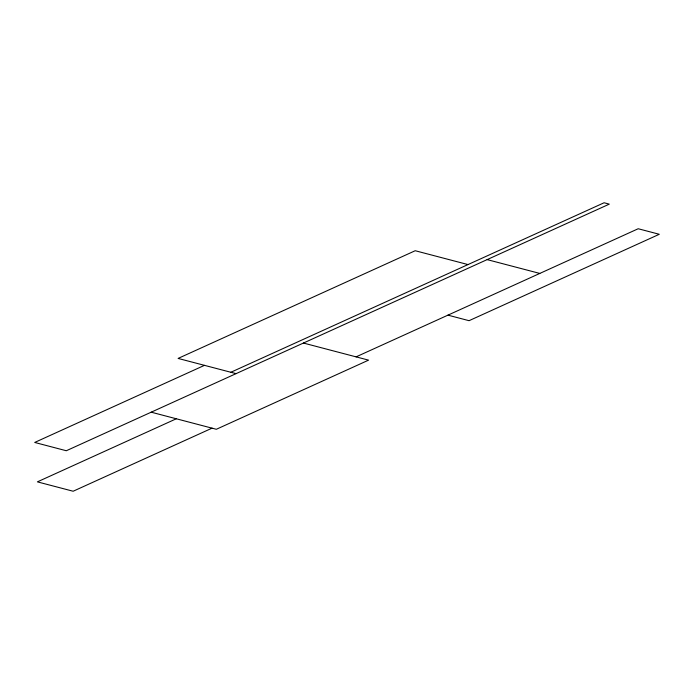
<?xml version="1.0" encoding="UTF-8"?>
<svg xmlns="http://www.w3.org/2000/svg" width="694" height="694" viewBox="0 0 694 694"><rect width="100%" height="100%" fill="white"/><g stroke="black" fill="none" stroke-linecap="round" stroke-linejoin="round"><path stroke-width="1.04" d="M204.478 365.348L34.7 442.451L66.303 450.744L609.297 204.131L604.092 202.761L230.859 372.27M176.293 418.777L37.389 481.862L73.148 491.239L212.052 428.155M356.091 356.863L638.194 228.742L659.3 234.286L469.049 320.689L447.951 315.145M487.136 259.617L539.802 273.427M467.99 264.57L415.212 250.725L178.089 358.425L236.073 373.632M303.425 343.044L368.575 360.143L216.337 429.282L151.188 412.184"/></g></svg>
